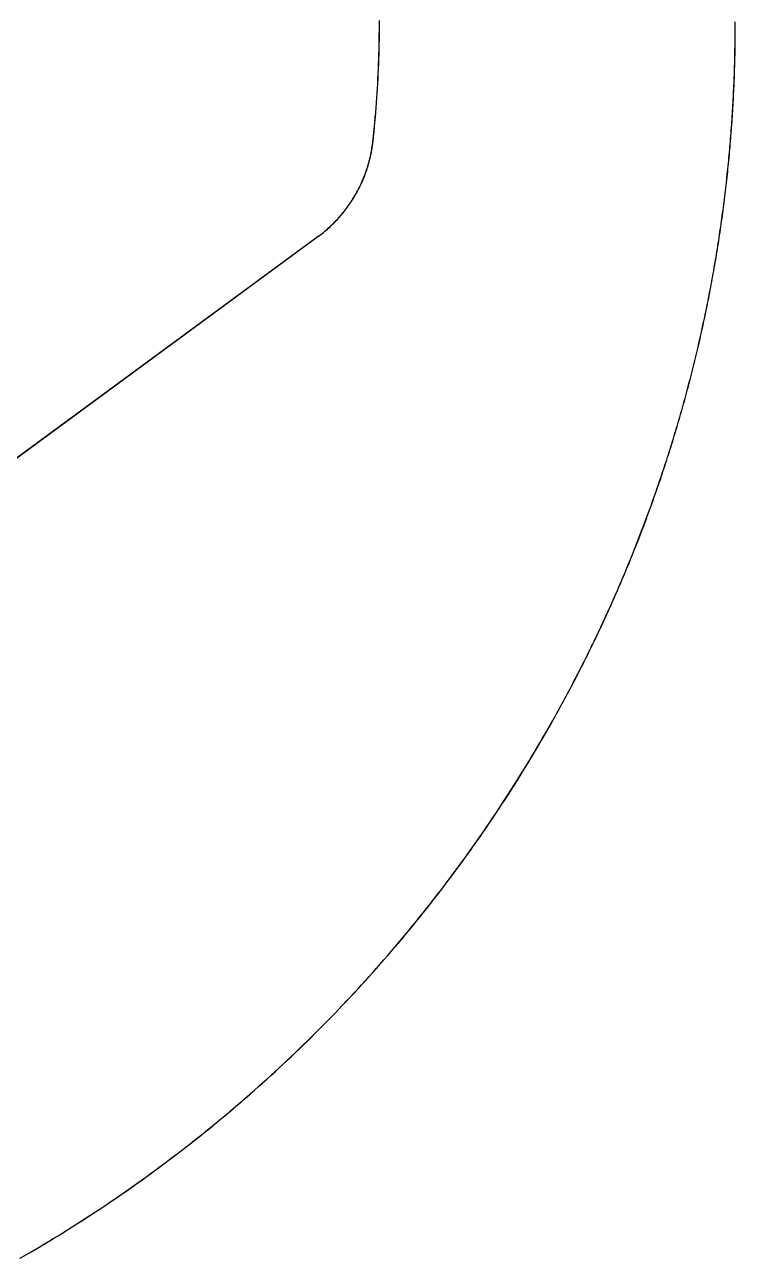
# Model space of a CAD drawing. Extents: x 141.9 to 179.5, y -126.9 to -94.3.
# Drawn here: x 176.852 to 179.451, y -103.986 to -99.473 of the extents above; entities that cross this region are included whole.
import ezdxf

# ---------------------------------------------------------------- set-up
doc = ezdxf.new("R2010")
doc.units = 0
doc.layers.add('BLACK', color=7, linetype='CONTINUOUS')

msp = doc.modelspace()

# ---------------------------------------------------------------- linework, layer by layer
at = {"layer": 'BLACK', "linetype": 'CONTINUOUS'}
for p, q in [((178.148897, -99.510883), (178.149047, -99.493205)), ((178.149047, -99.493205), (178.149118, -99.47553)), ((178.149118, -99.47553), (178.149108, -99.457859)), ((178.149344, -99.51076), (178.149494, -99.493082)), ((178.149494, -99.493082), (178.149564, -99.475407)), ((178.149564, -99.475407), (178.149554, -99.457736)), ((179.450094, -99.503639), (179.450139, -99.493478)), ((179.450139, -99.493478), (179.450164, -99.483318)), ((179.450169, -99.473156), (179.450155, -99.462996)), ((179.450164, -99.483318), (179.450169, -99.473156)), ((179.450538, -99.503517), (179.450584, -99.493355)), ((179.450584, -99.493355), (179.450609, -99.483195)), ((179.450609, -99.483195), (179.450614, -99.473033)), ((178.148357, -99.54625), (178.148667, -99.528565)), ((178.148667, -99.528565), (178.148897, -99.510883)), ((178.148804, -99.546127), (178.149114, -99.528442)), ((178.149114, -99.528442), (178.149344, -99.51076)), ((179.449567, -99.554437), (179.449712, -99.544279)), ((179.449712, -99.544279), (179.449837, -99.534119)), ((179.449837, -99.534119), (179.449943, -99.52396)), ((179.449943, -99.52396), (179.450028, -99.513799)), ((179.450012, -99.554315), (179.450157, -99.544157)), ((179.450028, -99.513799), (179.450094, -99.503639)), ((179.450157, -99.544157), (179.450282, -99.533996)), ((179.450282, -99.533996), (179.450388, -99.523837)), ((179.450388, -99.523837), (179.450473, -99.513676)), ((179.450473, -99.513676), (179.450538, -99.503517)), ((178.146947, -99.599323), (178.147497, -99.581629)), ((178.147394, -99.5992), (178.147944, -99.581506)), ((178.147497, -99.581629), (178.147967, -99.563938)), ((178.147944, -99.581506), (178.148414, -99.563815)), ((178.147967, -99.563938), (178.148357, -99.54625)), ((178.148414, -99.563815), (178.148804, -99.546127)), ((179.448785, -99.59507), (179.449011, -99.584913)), ((179.449011, -99.584913), (179.449216, -99.574754)), ((179.449216, -99.574754), (179.449401, -99.564597)), ((179.44923, -99.594947), (179.449455, -99.584791)), ((179.449401, -99.564597), (179.449567, -99.554437)), ((179.449455, -99.584791), (179.449661, -99.574632)), ((179.449661, -99.574632), (179.449846, -99.564475)), ((179.449846, -99.564475), (179.450012, -99.554315)), ((178.144816, -99.652418), (178.145606, -99.634718)), ((178.145262, -99.652295), (178.146053, -99.634595)), ((178.145606, -99.634718), (178.146316, -99.617019)), ((178.146053, -99.634595), (178.146763, -99.616896)), ((178.146316, -99.617019), (178.146947, -99.599323)), ((178.146763, -99.616896), (178.147394, -99.5992)), ((179.447358, -99.645849), (179.447684, -99.635694)), ((179.447684, -99.635694), (179.447989, -99.62554)), ((179.447803, -99.645727), (179.448129, -99.635571)), ((179.447989, -99.62554), (179.448275, -99.615383)), ((179.448129, -99.635571), (179.448434, -99.625417)), ((179.448275, -99.615383), (179.44854, -99.605228)), ((179.448434, -99.625417), (179.448719, -99.61526)), ((179.44854, -99.605228), (179.448785, -99.59507)), ((179.448719, -99.61526), (179.448985, -99.605105)), ((179.448985, -99.605105), (179.44923, -99.594947)), ((178.142994, -99.687824), (178.143945, -99.67012)), ((178.143441, -99.687701), (178.144392, -99.669997)), ((178.143945, -99.67012), (178.144816, -99.652418)), ((178.144392, -99.669997), (178.145262, -99.652295)), ((179.445857, -99.686461), (179.446262, -99.676308)), ((179.446262, -99.676308), (179.446648, -99.666156)), ((179.446302, -99.686338), (179.446707, -99.676185)), ((179.446648, -99.666156), (179.447013, -99.656002)), ((179.446707, -99.676185), (179.447092, -99.666034)), ((179.447013, -99.656002), (179.447358, -99.645849)), ((179.447092, -99.666034), (179.447458, -99.65588)), ((179.447458, -99.65588), (179.447803, -99.645727)), ((178.139661, -99.740942), (178.140852, -99.723235)), ((178.140108, -99.740819), (178.141299, -99.723112)), ((178.140852, -99.723235), (178.141963, -99.705529)), ((178.141299, -99.723112), (178.14241, -99.705406)), ((178.141963, -99.705529), (178.142994, -99.687824)), ((178.14241, -99.705406), (178.143441, -99.687701)), ((179.444035, -99.727059), (179.444521, -99.71691)), ((179.44448, -99.726937), (179.444966, -99.716787)), ((179.444521, -99.71691), (179.444986, -99.706762)), ((179.444966, -99.716787), (179.445431, -99.706639)), ((179.444986, -99.706762), (179.445431, -99.69661)), ((179.445431, -99.69661), (179.445857, -99.686461)), ((179.445431, -99.706639), (179.445876, -99.696488)), ((179.445876, -99.696488), (179.446302, -99.686338)), ((178.137037, -99.776359), (178.138389, -99.75865)), ((178.137484, -99.776236), (178.138836, -99.758527)), ((178.138389, -99.75865), (178.139661, -99.740942)), ((178.138836, -99.758527), (178.140108, -99.740819)), ((179.441309, -99.777785), (179.441894, -99.767643)), ((179.441754, -99.777663), (179.442339, -99.767521)), ((179.441894, -99.767643), (179.44246, -99.757497)), ((179.442339, -99.767521), (179.442904, -99.757375)), ((179.44246, -99.757497), (179.443005, -99.747353)), ((179.442904, -99.757375), (179.44345, -99.747231)), ((179.443005, -99.747353), (179.44353, -99.737205)), ((179.44345, -99.747231), (179.443975, -99.737083)), ((179.44353, -99.737205), (179.444035, -99.727059)), ((179.443975, -99.737083), (179.44448, -99.726937)), ((178.132501, -99.829486), (178.134093, -99.811777)), ((178.132948, -99.829363), (178.13454, -99.811654)), ((178.134093, -99.811777), (178.135605, -99.794068)), ((178.13454, -99.811654), (178.136052, -99.793945)), ((178.135605, -99.794068), (178.137037, -99.776359)), ((178.136052, -99.793945), (178.137484, -99.776236)), ((179.438768, -99.818348), (179.439433, -99.80821)), ((179.439213, -99.818226), (179.439878, -99.808088)), ((179.439433, -99.80821), (179.440079, -99.798069)), ((179.439878, -99.808088), (179.440523, -99.797947)), ((179.440079, -99.798069), (179.440704, -99.787929)), ((179.440523, -99.797947), (179.441148, -99.787806)), ((179.440704, -99.787929), (179.441309, -99.777785)), ((179.441148, -99.787806), (179.441754, -99.777663)), ((178.129075, -99.864903), (178.130828, -99.847195)), ((178.129522, -99.86478), (178.131275, -99.847072)), ((178.130828, -99.847195), (178.132501, -99.829486)), ((178.131275, -99.847072), (178.132948, -99.829363)), ((179.435143, -99.869026), (179.435908, -99.858892)), ((179.435587, -99.868903), (179.436353, -99.85877)), ((179.435908, -99.858892), (179.436653, -99.848759)), ((179.436353, -99.85877), (179.437097, -99.848637)), ((179.436653, -99.848759), (179.437378, -99.838623)), ((179.437097, -99.848637), (179.437823, -99.8385)), ((179.437378, -99.838623), (179.438083, -99.828487)), ((179.437823, -99.8385), (179.438528, -99.828365)), ((179.438083, -99.828487), (179.438768, -99.818348)), ((179.438528, -99.828365), (179.439213, -99.818226)), ((178.124291, -99.909021), (178.124683, -99.90588)), ((178.124683, -99.90588), (178.125055, -99.902735)), ((178.124737, -99.908905), (178.125129, -99.905764)), ((178.125055, -99.902735), (178.125328, -99.900318)), ((178.125129, -99.905764), (178.125502, -99.902619)), ((178.125328, -99.900318), (178.127242, -99.882611)), ((178.125328, -99.900318), (178.125775, -99.900195)), ((178.125775, -99.900195), (178.125328, -99.900318)), ((178.125502, -99.902619), (178.125775, -99.900195)), ((178.125775, -99.900195), (178.127689, -99.882488)), ((178.127242, -99.882611), (178.129075, -99.864903)), ((178.127689, -99.882488), (178.129522, -99.86478)), ((179.431883, -99.909543), (179.432728, -99.899415)), ((179.432328, -99.90942), (179.433173, -99.899292)), ((179.432728, -99.899415), (179.433553, -99.889287)), ((179.433173, -99.899292), (179.433997, -99.889165)), ((179.433553, -99.889287), (179.434358, -99.879156)), ((179.433997, -99.889165), (179.434803, -99.879034)), ((179.434358, -99.879156), (179.435143, -99.869026)), ((179.434803, -99.879034), (179.435587, -99.868903)), ((178.116726, -99.952653), (178.117394, -99.949562)), ((178.117171, -99.952538), (178.117839, -99.949447)), ((178.117394, -99.949562), (178.118042, -99.946466)), ((178.117839, -99.949447), (178.118487, -99.94635)), ((178.118042, -99.946466), (178.118671, -99.943366)), ((178.118487, -99.94635), (178.119116, -99.943251)), ((178.118671, -99.943366), (178.11928, -99.940261)), ((178.119116, -99.943251), (178.119726, -99.940146)), ((178.11928, -99.940261), (178.11987, -99.937154)), ((178.119726, -99.940146), (178.120315, -99.937038)), ((178.11987, -99.937154), (178.12044, -99.934041)), ((178.120315, -99.937038), (178.120886, -99.933926)), ((178.12044, -99.934041), (178.12099, -99.930927)), ((178.120886, -99.933926), (178.121436, -99.930811)), ((178.12099, -99.930927), (178.121521, -99.927807)), ((178.121436, -99.930811), (178.121967, -99.927691)), ((178.121521, -99.927807), (178.122032, -99.924685)), ((178.121967, -99.927691), (178.122478, -99.924569)), ((178.122032, -99.924685), (178.122523, -99.921558)), ((178.122478, -99.924569), (178.122969, -99.921442)), ((178.122523, -99.921558), (178.122995, -99.918429)), ((178.122969, -99.921442), (178.123441, -99.918313)), ((178.122995, -99.918429), (178.123447, -99.915296)), ((178.123441, -99.918313), (178.123892, -99.91518)), ((178.123447, -99.915296), (178.123878, -99.912161)), ((178.123878, -99.912161), (178.124291, -99.909021)), ((178.123892, -99.91518), (178.124324, -99.912045)), ((178.124324, -99.912045), (178.124737, -99.908905)), ((179.42736, -99.960154), (179.428304, -99.950036)), ((179.427804, -99.960031), (179.428749, -99.949913)), ((179.428304, -99.950036), (179.429229, -99.939914)), ((179.428749, -99.949913), (179.429674, -99.939791)), ((179.429229, -99.939914), (179.430133, -99.929792)), ((179.429674, -99.939791), (179.430578, -99.92967)), ((179.430133, -99.929792), (179.431018, -99.919667)), ((179.430578, -99.92967), (179.431463, -99.919545)), ((179.431018, -99.919667), (179.431883, -99.909543)), ((179.431463, -99.919545), (179.432328, -99.90942)), ((178.104377, -99.998438), (178.105335, -99.995424)), ((178.104821, -99.998323), (178.105779, -99.995309)), ((178.105335, -99.995424), (178.106274, -99.992405)), ((178.105779, -99.995309), (178.106718, -99.992289)), ((178.106274, -99.992405), (178.107193, -99.989378)), ((178.106718, -99.992289), (178.107638, -99.989263)), ((178.107193, -99.989378), (178.108094, -99.986347)), ((178.107638, -99.989263), (178.108538, -99.986232)), ((178.108094, -99.986347), (178.108975, -99.98331)), ((178.108538, -99.986232), (178.10942, -99.983194)), ((178.108975, -99.98331), (178.109837, -99.980268)), ((178.10942, -99.983194), (178.110282, -99.980152)), ((178.109837, -99.980268), (178.11068, -99.977219)), ((178.110282, -99.980152), (178.111125, -99.977103)), ((178.11068, -99.977219), (178.111504, -99.974166)), ((178.111125, -99.977103), (178.111948, -99.974051)), ((178.111504, -99.974166), (178.112308, -99.971107)), ((178.111948, -99.974051), (178.112753, -99.970992)), ((178.112308, -99.971107), (178.113093, -99.968044)), ((178.112753, -99.970992), (178.113538, -99.967929)), ((178.113093, -99.968044), (178.113858, -99.964975)), ((178.113538, -99.967929), (178.114303, -99.964859)), ((178.113858, -99.964975), (178.114604, -99.961902)), ((178.114303, -99.964859), (178.115049, -99.961787)), ((178.114604, -99.961902), (178.115331, -99.958823)), ((178.115049, -99.961787), (178.115776, -99.958708)), ((178.115331, -99.958823), (178.116038, -99.955741)), ((178.115776, -99.958708), (178.116483, -99.955626)), ((178.116038, -99.955741), (178.116726, -99.952653)), ((178.116483, -99.955626), (178.117171, -99.952538)), ((179.423382, -100.000614), (179.424406, -99.990502)), ((179.423827, -100.000491), (179.424851, -99.99038)), ((179.424406, -99.990502), (179.425411, -99.980387)), ((179.424851, -99.99038), (179.425855, -99.980265)), ((179.425411, -99.980387), (179.426395, -99.970272)), ((179.425855, -99.980265), (179.42684, -99.97015)), ((179.426395, -99.970272), (179.42736, -99.960154)), ((179.42684, -99.97015), (179.427804, -99.960031)), ((178.087743, -100.042848), (178.088983, -100.039938)), ((178.088187, -100.042732), (178.089426, -100.039823)), ((178.088983, -100.039938), (178.090204, -100.03702)), ((178.089426, -100.039823), (178.090647, -100.036905)), ((178.090204, -100.03702), (178.091406, -100.034095)), ((178.090647, -100.036905), (178.09185, -100.03398)), ((178.091406, -100.034095), (178.09259, -100.031162)), ((178.09185, -100.03398), (178.093034, -100.031047)), ((178.09259, -100.031162), (178.093756, -100.028222)), ((178.093034, -100.031047), (178.094199, -100.028107)), ((178.093756, -100.028222), (178.094902, -100.025274)), ((178.094199, -100.028107), (178.095346, -100.025159)), ((178.094902, -100.025274), (178.09603, -100.02232)), ((178.095346, -100.025159), (178.096474, -100.022204)), ((178.09603, -100.02232), (178.09714, -100.019358)), ((178.096474, -100.022204), (178.097584, -100.019242)), ((178.09714, -100.019358), (178.09823, -100.016389)), ((178.097584, -100.019242), (178.098674, -100.016274)), ((178.09823, -100.016389), (178.099302, -100.013413)), ((178.098674, -100.016274), (178.099746, -100.013298)), ((178.099302, -100.013413), (178.100355, -100.010432)), ((178.099746, -100.013298), (178.100799, -100.010316)), ((178.100355, -100.010432), (178.101389, -100.007442)), ((178.100799, -100.010316), (178.101833, -100.007327)), ((178.101389, -100.007442), (178.102404, -100.004448)), ((178.101833, -100.007327), (178.102848, -100.004332)), ((178.102404, -100.004448), (178.1034, -100.001446)), ((178.102848, -100.004332), (178.103844, -100.00133)), ((178.1034, -100.001446), (178.104377, -99.998438)), ((178.103844, -100.00133), (178.104821, -99.998323)), ((179.417961, -100.051149), (179.419085, -100.041045)), ((179.418406, -100.051027), (179.41953, -100.040923)), ((179.419085, -100.041045), (179.420189, -100.030941)), ((179.41953, -100.040923), (179.420634, -100.030819)), ((179.420189, -100.030941), (179.421273, -100.020833)), ((179.420634, -100.030819), (179.421718, -100.020711)), ((179.421273, -100.020833), (179.422337, -100.010725)), ((179.421718, -100.020711), (179.422782, -100.010603)), ((179.422337, -100.010725), (179.423382, -100.000614)), ((179.422782, -100.010603), (179.423827, -100.000491)), ((178.065448, -100.088258), (178.066975, -100.085488)), ((178.06589, -100.088141), (178.067417, -100.085371)), ((178.066975, -100.085488), (178.068484, -100.082708)), ((178.067417, -100.085371), (178.068927, -100.082592)), ((178.068484, -100.082708), (178.069976, -100.079919)), ((178.068927, -100.082592), (178.070419, -100.079803)), ((178.069976, -100.079919), (178.071451, -100.07712)), ((178.070419, -100.079803), (178.071893, -100.077004)), ((178.071451, -100.07712), (178.072907, -100.074313)), ((178.071893, -100.077004), (178.07335, -100.074197)), ((178.072907, -100.074313), (178.074346, -100.071496)), ((178.07335, -100.074197), (178.074789, -100.07138)), ((178.074346, -100.071496), (178.075767, -100.06867)), ((178.074789, -100.07138), (178.07621, -100.068554)), ((178.075767, -100.06867), (178.07717, -100.065835)), ((178.07621, -100.068554), (178.077613, -100.065719)), ((178.07717, -100.065835), (178.078555, -100.062991)), ((178.077613, -100.065719), (178.078998, -100.062875)), ((178.078555, -100.062991), (178.079922, -100.060139)), ((178.078998, -100.062875), (178.080365, -100.060023)), ((178.079922, -100.060139), (178.081271, -100.057278)), ((178.080365, -100.060023), (178.081714, -100.057162)), ((178.081271, -100.057278), (178.082602, -100.054408)), ((178.081714, -100.057162), (178.083045, -100.054292)), ((178.082602, -100.054408), (178.083915, -100.051531)), ((178.083045, -100.054292), (178.084358, -100.051415)), ((178.083915, -100.051531), (178.085209, -100.048644)), ((178.084358, -100.051415), (178.085653, -100.048529)), ((178.085209, -100.048644), (178.086485, -100.04575)), ((178.085653, -100.048529), (178.086929, -100.045635)), ((178.086485, -100.04575), (178.087743, -100.042848)), ((178.086929, -100.045635), (178.088187, -100.042732)), ((179.413266, -100.091542), (179.41447, -100.081446)), ((179.413711, -100.09142), (179.414915, -100.081323)), ((179.41447, -100.081446), (179.415653, -100.07135)), ((179.414915, -100.081323), (179.416098, -100.071227)), ((179.415653, -100.07135), (179.416817, -100.061249)), ((179.416098, -100.071227), (179.417262, -100.061127)), ((179.416817, -100.061249), (179.417961, -100.051149)), ((179.417262, -100.061127), (179.418406, -100.051027)), ((178.035036, -100.136346), (178.038682, -100.131179)), ((178.035478, -100.136228), (178.039125, -100.131061)), ((178.038682, -100.131179), (178.042263, -100.125966)), ((178.039125, -100.131061), (178.042705, -100.125848)), ((178.042263, -100.125966), (178.045778, -100.120707)), ((178.042705, -100.125848), (178.04622, -100.12059)), ((178.045778, -100.120707), (178.049226, -100.115404)), ((178.04622, -100.12059), (178.049668, -100.115287)), ((178.049226, -100.115404), (178.052607, -100.110058)), ((178.049668, -100.115287), (178.053049, -100.109941)), ((178.052607, -100.110058), (178.05592, -100.10467)), ((178.053049, -100.109941), (178.056363, -100.104553)), ((178.05592, -100.10467), (178.059165, -100.09924)), ((178.056363, -100.104553), (178.059607, -100.099123)), ((178.059165, -100.09924), (178.062341, -100.093769)), ((178.059607, -100.099123), (178.062784, -100.093652)), ((178.062341, -100.093769), (178.063903, -100.091018)), ((178.062784, -100.093652), (178.064346, -100.090902)), ((178.063903, -100.091018), (178.065448, -100.088258)), ((178.064346, -100.090902), (178.06589, -100.088141)), ((179.40695, -100.141984), (179.408253, -100.131901)), ((179.407395, -100.141862), (179.408697, -100.131778)), ((179.408253, -100.131901), (179.409536, -100.121813)), ((179.408697, -100.131778), (179.409981, -100.121691)), ((179.409536, -100.121813), (179.410799, -100.111726)), ((179.409981, -100.121691), (179.411244, -100.111603)), ((179.410799, -100.111726), (179.412043, -100.101634)), ((179.411244, -100.111603), (179.412487, -100.101511)), ((179.412043, -100.101634), (179.413266, -100.091542)), ((179.412487, -100.101511), (179.413711, -100.09142)), ((177.999376, -100.18065), (178.003583, -100.175932)), ((177.999818, -100.18053), (178.004026, -100.175813)), ((178.003583, -100.175932), (178.007731, -100.171162)), ((178.004026, -100.175813), (178.008173, -100.171043)), ((178.007731, -100.171162), (178.011818, -100.166339)), ((178.008173, -100.171043), (178.01226, -100.16622)), ((178.011818, -100.166339), (178.015844, -100.161465)), ((178.01226, -100.16622), (178.016287, -100.161346)), ((178.015844, -100.161465), (178.019809, -100.15654)), ((178.016287, -100.161346), (178.020251, -100.156421)), ((178.019809, -100.15654), (178.023711, -100.151564)), ((178.020251, -100.156421), (178.024153, -100.151446)), ((178.023711, -100.151564), (178.02755, -100.14654)), ((178.024153, -100.151446), (178.027992, -100.146422)), ((178.02755, -100.14654), (178.031325, -100.141467)), ((178.027992, -100.146422), (178.031767, -100.141349)), ((178.031325, -100.141467), (178.035036, -100.136346)), ((178.031767, -100.141349), (178.035478, -100.136228)), ((179.401539, -100.182298), (179.402921, -100.172224)), ((179.401984, -100.182176), (179.403366, -100.172102)), ((179.402921, -100.172224), (179.404284, -100.162146)), ((179.403366, -100.172102), (179.404729, -100.162023)), ((179.404284, -100.162146), (179.405627, -100.152067)), ((179.404729, -100.162023), (179.406071, -100.151945)), ((179.405627, -100.152067), (179.40695, -100.141984)), ((179.406071, -100.151945), (179.407395, -100.141862)), ((177.95416, -100.224751), (177.958929, -100.220602)), ((177.954603, -100.224629), (177.959371, -100.22048)), ((177.958929, -100.220602), (177.963644, -100.216394)), ((177.959371, -100.22048), (177.964087, -100.216272)), ((177.963644, -100.216394), (177.968306, -100.212126)), ((177.964087, -100.216272), (177.968748, -100.212005)), ((177.968306, -100.212126), (177.972913, -100.2078)), ((177.968748, -100.212005), (177.973356, -100.207679)), ((177.972913, -100.2078), (177.977466, -100.203416)), ((177.973356, -100.207679), (177.977908, -100.203295)), ((177.977466, -100.203416), (177.981962, -100.198974)), ((177.977908, -100.203295), (177.982404, -100.198854)), ((177.981962, -100.198974), (177.986402, -100.194476)), ((177.982404, -100.198854), (177.986844, -100.194356)), ((177.986402, -100.194476), (177.990785, -100.189922)), ((177.986844, -100.194356), (177.991227, -100.189802)), ((177.990785, -100.189922), (177.99511, -100.185313)), ((177.991227, -100.189802), (177.995552, -100.185193)), ((177.99511, -100.185313), (177.999376, -100.18065)), ((177.995552, -100.185193), (177.999818, -100.18053)), ((179.394328, -100.232637), (179.39581, -100.222573)), ((179.394773, -100.232514), (179.396255, -100.222451)), ((179.39581, -100.222573), (179.397272, -100.212509)), ((179.396255, -100.222451), (179.397717, -100.212387)), ((179.397272, -100.212509), (179.398714, -100.202441)), ((179.397717, -100.212387), (179.399159, -100.202318)), ((179.398714, -100.202441), (179.400136, -100.192371)), ((179.399159, -100.202318), (179.400581, -100.192249)), ((179.400136, -100.192371), (179.401539, -100.182298)), ((179.400581, -100.192249), (179.401984, -100.182176)), ((173.89213, -103.212184), (177.92447, -100.248359)), ((177.924913, -100.248235), (173.892576, -103.21206)), ((177.92447, -100.248359), (177.929543, -100.24458)), ((177.924913, -100.248235), (177.92447, -100.248359)), ((177.92447, -100.248359), (177.924913, -100.248235)), ((177.924913, -100.248235), (177.929986, -100.244457)), ((177.929543, -100.24458), (177.934568, -100.240738)), ((177.929986, -100.244457), (177.93501, -100.240615)), ((177.934568, -100.240738), (177.939542, -100.236834)), ((177.93501, -100.240615), (177.939985, -100.236711)), ((177.939542, -100.236834), (177.944466, -100.232868)), ((177.939985, -100.236711), (177.944909, -100.232745)), ((177.944466, -100.232868), (177.949339, -100.22884)), ((177.944909, -100.232745), (177.949782, -100.228717)), ((177.949339, -100.22884), (177.95416, -100.224751)), ((177.949782, -100.228717), (177.954603, -100.224629)), ((179.388202, -100.272861), (179.389764, -100.262808)), ((179.388647, -100.272738), (179.390208, -100.262685)), ((179.389764, -100.262808), (179.391305, -100.252754)), ((179.390208, -100.262685), (179.39175, -100.252632)), ((179.391305, -100.252754), (179.392826, -100.242696)), ((179.39175, -100.252632), (179.393271, -100.242573)), ((179.392826, -100.242696), (179.394328, -100.232637)), ((179.393271, -100.242573), (179.394773, -100.232514)), ((179.380099, -100.323078), (179.381759, -100.313041)), ((179.380544, -100.322956), (179.382204, -100.312919)), ((179.381759, -100.313041), (179.3834, -100.302999)), ((179.382204, -100.312919), (179.383845, -100.302877)), ((179.3834, -100.302999), (179.38502, -100.292956)), ((179.383845, -100.302877), (179.385465, -100.292834)), ((179.38502, -100.292956), (179.386621, -100.282909)), ((179.385465, -100.292834), (179.387066, -100.282787)), ((179.386621, -100.282909), (179.388202, -100.272861)), ((179.387066, -100.282787), (179.388647, -100.272738)), ((179.37326, -100.363201), (179.375, -100.353175)), ((179.373705, -100.363078), (179.375444, -100.353053)), ((179.375, -100.353175), (179.376719, -100.343145)), ((179.375444, -100.353053), (179.377164, -100.343023)), ((179.376719, -100.343145), (179.378419, -100.333114)), ((179.377164, -100.343023), (179.378864, -100.332992)), ((179.378419, -100.333114), (179.380099, -100.323078)), ((179.378864, -100.332992), (179.380544, -100.322956)), ((179.364266, -100.413286), (179.366105, -100.403274)), ((179.364711, -100.413164), (179.36655, -100.403152)), ((179.366105, -100.403274), (179.367923, -100.393261)), ((179.36655, -100.403152), (179.368368, -100.393139)), ((179.367923, -100.393261), (179.369722, -100.383244)), ((179.368368, -100.393139), (179.370167, -100.383121)), ((179.369722, -100.383244), (179.371501, -100.373225)), ((179.370167, -100.383121), (179.371946, -100.373102)), ((179.371501, -100.373225), (179.37326, -100.363201)), ((179.371946, -100.373102), (179.373705, -100.363078)), ((179.356716, -100.453295), (179.358633, -100.443297)), ((179.357161, -100.453173), (179.359078, -100.443175)), ((179.358633, -100.443297), (179.360531, -100.433297)), ((179.359078, -100.443175), (179.360975, -100.433175)), ((179.360531, -100.433297), (179.362409, -100.423292)), ((179.360975, -100.433175), (179.362853, -100.42317)), ((179.362409, -100.423292), (179.364266, -100.413286)), ((179.362853, -100.42317), (179.364711, -100.413164)), ((179.346834, -100.50323), (179.34885, -100.49325)), ((179.347279, -100.503108), (179.349295, -100.493128)), ((179.34885, -100.49325), (179.350846, -100.483266)), ((179.349295, -100.493128), (179.351291, -100.483144)), ((179.350846, -100.483266), (179.352822, -100.47328)), ((179.351291, -100.483144), (179.353267, -100.473158)), ((179.352822, -100.47328), (179.354779, -100.463288)), ((179.353267, -100.473158), (179.355224, -100.463166)), ((179.354779, -100.463288), (179.356716, -100.453295)), ((179.355224, -100.463166), (179.357161, -100.453173)), ((179.338575, -100.543114), (179.340669, -100.533149)), ((179.339019, -100.542992), (179.341114, -100.533027)), ((179.340669, -100.533149), (179.342744, -100.523179)), ((179.341114, -100.533027), (179.343189, -100.523057)), ((179.342744, -100.523179), (179.344799, -100.513207)), ((179.343189, -100.523057), (179.345244, -100.513085)), ((179.344799, -100.513207), (179.346834, -100.50323)), ((179.345244, -100.513085), (179.347279, -100.503108)), ((179.327807, -100.592887), (179.33, -100.582939)), ((179.328252, -100.592765), (179.330445, -100.582817)), ((179.33, -100.582939), (179.332173, -100.572989)), ((179.330445, -100.582817), (179.332618, -100.572867)), ((179.332173, -100.572989), (179.334327, -100.563034)), ((179.332618, -100.572867), (179.334771, -100.562912)), ((179.334327, -100.563034), (179.33646, -100.553077)), ((179.334771, -100.562912), (179.336905, -100.552955)), ((179.33646, -100.553077), (179.338575, -100.543114)), ((179.336905, -100.552955), (179.339019, -100.542992)), ((179.31884, -100.632634), (179.321111, -100.622702)), ((179.319285, -100.632512), (179.321556, -100.62258)), ((179.321111, -100.622702), (179.323363, -100.612768)), ((179.321556, -100.62258), (179.323808, -100.612646)), ((179.323363, -100.612768), (179.325595, -100.602829)), ((179.323808, -100.612646), (179.32604, -100.602707)), ((179.325595, -100.602829), (179.327807, -100.592887)), ((179.32604, -100.602707), (179.328252, -100.592765)), ((179.30719, -100.682226), (179.309559, -100.672317)), ((179.307635, -100.682104), (179.310004, -100.672195)), ((179.309559, -100.672317), (179.311909, -100.662401)), ((179.310004, -100.672195), (179.312354, -100.662279)), ((179.311909, -100.662401), (179.314239, -100.652484)), ((179.312354, -100.662279), (179.314684, -100.652362)), ((179.314239, -100.652484), (179.316549, -100.64256)), ((179.314684, -100.652362), (179.316994, -100.642438)), ((179.316549, -100.64256), (179.31884, -100.632634)), ((179.316994, -100.642438), (179.319285, -100.632512)), ((179.297519, -100.721824), (179.299966, -100.711932)), ((179.297963, -100.721702), (179.30041, -100.71181)), ((179.299966, -100.711932), (179.302394, -100.702034)), ((179.30041, -100.71181), (179.302838, -100.701912)), ((179.302394, -100.702034), (179.304802, -100.692133)), ((179.302838, -100.701912), (179.305246, -100.692011)), ((179.304802, -100.692133), (179.30719, -100.682226)), ((179.305246, -100.692011), (179.307635, -100.682104)), ((179.284989, -100.771224), (179.287534, -100.761352)), ((179.285434, -100.771102), (179.287979, -100.76123)), ((179.287534, -100.761352), (179.290059, -100.751478)), ((179.287979, -100.76123), (179.290504, -100.751356)), ((179.290059, -100.751478), (179.292565, -100.741597)), ((179.290504, -100.751356), (179.29301, -100.741475)), ((179.292565, -100.741597), (179.295052, -100.731714)), ((179.29301, -100.741475), (179.295496, -100.731592)), ((179.295052, -100.731714), (179.297519, -100.721824)), ((179.295496, -100.731592), (179.297963, -100.721702)), ((179.274615, -100.81066), (179.277238, -100.800807)), ((179.27506, -100.810538), (179.277683, -100.800685)), ((179.277238, -100.800807), (179.279841, -100.790951)), ((179.277683, -100.800685), (179.280286, -100.790829)), ((179.279841, -100.790951), (179.282425, -100.781089)), ((179.280286, -100.790829), (179.28287, -100.780967)), ((179.282425, -100.781089), (179.284989, -100.771224)), ((179.28287, -100.780967), (179.285434, -100.771102)), ((179.261211, -100.859848), (179.26393, -100.850021)), ((179.261655, -100.859726), (179.264375, -100.849899)), ((179.26393, -100.850021), (179.266631, -100.840187)), ((179.264375, -100.849899), (179.267076, -100.840065)), ((179.266631, -100.840187), (179.269312, -100.83035)), ((179.267076, -100.840065), (179.269756, -100.830228)), ((179.269312, -100.83035), (179.271973, -100.820507)), ((179.269756, -100.830228), (179.272418, -100.820385)), ((179.271973, -100.820507), (179.274615, -100.81066)), ((179.272418, -100.820385), (179.27506, -100.810538)), ((179.247321, -100.908915), (179.250138, -100.899111)), ((179.247766, -100.908793), (179.250582, -100.898989)), ((179.250138, -100.899111), (179.252935, -100.889304)), ((179.250582, -100.898989), (179.25338, -100.889182)), ((179.252935, -100.889304), (179.255713, -100.87949)), ((179.25338, -100.889182), (179.256158, -100.879368)), ((179.255713, -100.87949), (179.258471, -100.869672)), ((179.256158, -100.879368), (179.258916, -100.86955)), ((179.258471, -100.869672), (179.261211, -100.859848)), ((179.258916, -100.86955), (179.261655, -100.859726)), ((179.235861, -100.948075), (179.238755, -100.938292)), ((179.236306, -100.947953), (179.2392, -100.93817)), ((179.238755, -100.938292), (179.24163, -100.928505)), ((179.2392, -100.93817), (179.242074, -100.928383)), ((179.24163, -100.928505), (179.244485, -100.918712)), ((179.242074, -100.928383), (179.24493, -100.91859)), ((179.244485, -100.918712), (179.247321, -100.908915)), ((179.24493, -100.91859), (179.247766, -100.908793)), ((179.221102, -100.996906), (179.224092, -100.987151)), ((179.221547, -100.996784), (179.224537, -100.987029)), ((179.224092, -100.987151), (179.227064, -100.977389)), ((179.224537, -100.987029), (179.227508, -100.977267)), ((179.227064, -100.977389), (179.230015, -100.967624)), ((179.227508, -100.977267), (179.23046, -100.967502)), ((179.230015, -100.967624), (179.232948, -100.957851)), ((179.23046, -100.967502), (179.233393, -100.957729)), ((179.232948, -100.957851), (179.235861, -100.948075)), ((179.233393, -100.957729), (179.236306, -100.947953)), ((179.208949, -101.035872), (179.212016, -101.02614)), ((179.209393, -101.035751), (179.21246, -101.026018)), ((179.212016, -101.02614), (179.215064, -101.0164)), ((179.21246, -101.026018), (179.215508, -101.016278)), ((179.215064, -101.0164), (179.218092, -101.006656)), ((179.215508, -101.016278), (179.218537, -101.006534)), ((179.218092, -101.006656), (179.221102, -100.996906)), ((179.218537, -101.006534), (179.221547, -100.996784)), ((179.193324, -101.084454), (179.196488, -101.074749)), ((179.193769, -101.084332), (179.196932, -101.074627)), ((179.196488, -101.074749), (179.199631, -101.065039)), ((179.196932, -101.074627), (179.200076, -101.064917)), ((179.199631, -101.065039), (179.202756, -101.055322)), ((179.200076, -101.064917), (179.203201, -101.0552)), ((179.202756, -101.055322), (179.205862, -101.045601)), ((179.203201, -101.0552), (179.206307, -101.045479)), ((179.205862, -101.045601), (179.208949, -101.035872)), ((179.206307, -101.045479), (179.209393, -101.035751)), ((179.177222, -101.132889), (179.180481, -101.123214)), ((179.177667, -101.132767), (179.180925, -101.123093)), ((179.180481, -101.123214), (179.18372, -101.113533)), ((179.180925, -101.123093), (179.184165, -101.113411)), ((179.18372, -101.113533), (179.186941, -101.103846)), ((179.184165, -101.113411), (179.187385, -101.103724)), ((179.186941, -101.103846), (179.190142, -101.094153)), ((179.187385, -101.103724), (179.190587, -101.094031)), ((179.190142, -101.094153), (179.193324, -101.084454)), ((179.190587, -101.094031), (179.193769, -101.084332)), ((179.163997, -101.171529), (179.167331, -101.161879)), ((179.164441, -101.171407), (179.167776, -101.161757)), ((179.167331, -101.161879), (179.170647, -101.152221)), ((179.167776, -101.161757), (179.171092, -101.152099)), ((179.170647, -101.152221), (179.173944, -101.142559)), ((179.171092, -101.152099), (179.174389, -101.142437)), ((179.173944, -101.142559), (179.177222, -101.132889)), ((179.174389, -101.142437), (179.177667, -101.132767)), ((179.147037, -101.21969), (179.150467, -101.21007)), ((179.147481, -101.219568), (179.150911, -101.209948)), ((179.150467, -101.21007), (179.153877, -101.200445)), ((179.150911, -101.209948), (179.154322, -101.200323)), ((179.153877, -101.200445), (179.15727, -101.190812)), ((179.154322, -101.200323), (179.157714, -101.19069)), ((179.15727, -101.190812), (179.160642, -101.181174)), ((179.157714, -101.19069), (179.161087, -101.181052)), ((179.160642, -101.181174), (179.163997, -101.171529)), ((179.161087, -101.181052), (179.164441, -101.171407)), ((179.129603, -101.26769), (179.133127, -101.258103)), ((179.130048, -101.267568), (179.133572, -101.257982)), ((179.133127, -101.258103), (179.136633, -101.248509)), ((179.133572, -101.257982), (179.137078, -101.248388)), ((179.136633, -101.248509), (179.14012, -101.23891)), ((179.137078, -101.248388), (179.140565, -101.238788)), ((179.14012, -101.23891), (179.143588, -101.229302)), ((179.140565, -101.238788), (179.144033, -101.229181)), ((179.143588, -101.229302), (179.147037, -101.21969)), ((179.144033, -101.229181), (179.147481, -101.219568)), ((179.111697, -101.315526), (179.115316, -101.305972)), ((179.112141, -101.315405), (179.11576, -101.30585)), ((179.115316, -101.305972), (179.118916, -101.296412)), ((179.11576, -101.30585), (179.11936, -101.29629)), ((179.118916, -101.296412), (179.122497, -101.286844)), ((179.11936, -101.29629), (179.122942, -101.286723)), ((179.122497, -101.286844), (179.126059, -101.277271)), ((179.122942, -101.286723), (179.126504, -101.277149)), ((179.126059, -101.277271), (179.129603, -101.26769)), ((179.126504, -101.277149), (179.130048, -101.267568)), ((179.097033, -101.353673), (179.100727, -101.344146)), ((179.097478, -101.353551), (179.101172, -101.344025)), ((179.100727, -101.344146), (179.104402, -101.334613)), ((179.101172, -101.344025), (179.104847, -101.334492)), ((179.104402, -101.334613), (179.108059, -101.325073)), ((179.104847, -101.334492), (179.108504, -101.324951)), ((179.108059, -101.325073), (179.111697, -101.315526)), ((179.108504, -101.324951), (179.112141, -101.315405)), ((179.078282, -101.4012), (179.082069, -101.391709)), ((179.078726, -101.401078), (179.082514, -101.391587)), ((179.082069, -101.391709), (179.085838, -101.38221)), ((179.082514, -101.391587), (179.086283, -101.382088)), ((179.085838, -101.38221), (179.089589, -101.372705)), ((179.086283, -101.382088), (179.090033, -101.372583)), ((179.089589, -101.372705), (179.09332, -101.363192)), ((179.090033, -101.372583), (179.093765, -101.36307)), ((179.09332, -101.363192), (179.097033, -101.353673)), ((179.093765, -101.36307), (179.097478, -101.353551)), ((179.059063, -101.448548), (179.062944, -101.439093)), ((179.059507, -101.448426), (179.063389, -101.438971)), ((179.062944, -101.439093), (179.066806, -101.429631)), ((179.063389, -101.438971), (179.067251, -101.429509)), ((179.066806, -101.429631), (179.07065, -101.420161)), ((179.067251, -101.429509), (179.071095, -101.420039)), ((179.07065, -101.420161), (179.074475, -101.410684)), ((179.071095, -101.420039), (179.07492, -101.410562)), ((179.074475, -101.410684), (179.078282, -101.4012)), ((179.07492, -101.410562), (179.078726, -101.401078)), ((179.039379, -101.495712), (179.043353, -101.486294)), ((179.039824, -101.49559), (179.043797, -101.486173)), ((179.043353, -101.486294), (179.047308, -101.476869)), ((179.043797, -101.486173), (179.047753, -101.476747)), ((179.047308, -101.476869), (179.051245, -101.467436)), ((179.047753, -101.476747), (179.05169, -101.467314)), ((179.051245, -101.467436), (179.055163, -101.457995)), ((179.05169, -101.467314), (179.055608, -101.457874)), ((179.055163, -101.457995), (179.059063, -101.448548)), ((179.055608, -101.457874), (179.059507, -101.448426)), ((179.023298, -101.533308), (179.027346, -101.523921)), ((179.023743, -101.533186), (179.027791, -101.523799)), ((179.027346, -101.523921), (179.031376, -101.514525)), ((179.027791, -101.523799), (179.03182, -101.514404)), ((179.031376, -101.514525), (179.035386, -101.505123)), ((179.03182, -101.514404), (179.035831, -101.505001)), ((179.035386, -101.505123), (179.039379, -101.495712)), ((179.035831, -101.505001), (179.039824, -101.49559)), ((179.002782, -101.580129), (179.006922, -101.570781)), ((179.003227, -101.580008), (179.007367, -101.570659)), ((179.006922, -101.570781), (179.011044, -101.561424)), ((179.007367, -101.570659), (179.011489, -101.561303)), ((179.011044, -101.561424), (179.015147, -101.55206)), ((179.011489, -101.561303), (179.015592, -101.551938)), ((179.015147, -101.55206), (179.019232, -101.542688)), ((179.015592, -101.551938), (179.019677, -101.542566)), ((179.019232, -101.542688), (179.023298, -101.533308)), ((179.019677, -101.542566), (179.023743, -101.533186)), ((178.981807, -101.626753), (178.986039, -101.617444)), ((178.982252, -101.626631), (178.986483, -101.617323)), ((178.986039, -101.617444), (178.990252, -101.608127)), ((178.986483, -101.617323), (178.990697, -101.608006)), ((178.990252, -101.608127), (178.994447, -101.598803)), ((178.990697, -101.608006), (178.994892, -101.598681)), ((178.994447, -101.598803), (178.998624, -101.58947)), ((178.994892, -101.598681), (178.999069, -101.589348)), ((178.998624, -101.58947), (179.002782, -101.580129)), ((178.999069, -101.589348), (179.003227, -101.580008)), ((178.960374, -101.673174), (178.964697, -101.663906)), ((178.960819, -101.673052), (178.965142, -101.663784)), ((178.964697, -101.663906), (178.969002, -101.65463)), ((178.965142, -101.663784), (178.969447, -101.654508)), ((178.969002, -101.65463), (178.973289, -101.645345)), ((178.969447, -101.654508), (178.973733, -101.645224)), ((178.973289, -101.645345), (178.977557, -101.636053)), ((178.973733, -101.645224), (178.978001, -101.635932)), ((178.977557, -101.636053), (178.981807, -101.626753)), ((178.978001, -101.635932), (178.982252, -101.626631)), ((178.938487, -101.719387), (178.942901, -101.710161)), ((178.938932, -101.719265), (178.943345, -101.710039)), ((178.942901, -101.710161), (178.947296, -101.700926)), ((178.943345, -101.710039), (178.947741, -101.700805)), ((178.947296, -101.700926), (178.951674, -101.691684)), ((178.947741, -101.700805), (178.952118, -101.691562)), ((178.951674, -101.691684), (178.956033, -101.682433)), ((178.952118, -101.691562), (178.956478, -101.682311)), ((178.956033, -101.682433), (178.960374, -101.673174)), ((178.956478, -101.682311), (178.960819, -101.673052)), ((178.916147, -101.765387), (178.920651, -101.756204)), ((178.916591, -101.765266), (178.921096, -101.756083)), ((178.920651, -101.756204), (178.925137, -101.747013)), ((178.921096, -101.756083), (178.925582, -101.746891)), ((178.925137, -101.747013), (178.929605, -101.737813)), ((178.925582, -101.746891), (178.93005, -101.737691)), ((178.929605, -101.737813), (178.934055, -101.728604)), ((178.93005, -101.737691), (178.9345, -101.728482)), ((178.934055, -101.728604), (178.938487, -101.719387)), ((178.9345, -101.728482), (178.938932, -101.719265)), ((178.893356, -101.81117), (178.89795, -101.802031)), ((178.893801, -101.811049), (178.898395, -101.80191)), ((178.89795, -101.802031), (178.902526, -101.792883)), ((178.898395, -101.80191), (178.902971, -101.792762)), ((178.902526, -101.792883), (178.907085, -101.783727)), ((178.902971, -101.792762), (178.907529, -101.783605)), ((178.907085, -101.783727), (178.911625, -101.774561)), ((178.907529, -101.783605), (178.912069, -101.77444)), ((178.911625, -101.774561), (178.916147, -101.765387)), ((178.912069, -101.77444), (178.916591, -101.765266)), ((178.874802, -101.847637), (178.879467, -101.838534)), ((178.875246, -101.847515), (178.879912, -101.838412)), ((178.879467, -101.838534), (178.884115, -101.829421)), ((178.879912, -101.838412), (178.884559, -101.8293)), ((178.884115, -101.829421), (178.888745, -101.8203)), ((178.884559, -101.8293), (178.889189, -101.820179)), ((178.888745, -101.8203), (178.893356, -101.81117)), ((178.889189, -101.820179), (178.893801, -101.811049)), ((178.851207, -101.893016), (178.855962, -101.883958)), ((178.851652, -101.892894), (178.856406, -101.883837)), ((178.855962, -101.883958), (178.860698, -101.874892)), ((178.856406, -101.883837), (178.861143, -101.87477)), ((178.860698, -101.874892), (178.865417, -101.865816)), ((178.861143, -101.87477), (178.865862, -101.865694)), ((178.865417, -101.865816), (178.870118, -101.856731)), ((178.865862, -101.865694), (178.870563, -101.856609)), ((178.870118, -101.856731), (178.874802, -101.847637)), ((178.870563, -101.856609), (178.875246, -101.847515)), ((178.827169, -101.938163), (178.832012, -101.929153)), ((178.827614, -101.938042), (178.832457, -101.929031)), ((178.832012, -101.929153), (178.836837, -101.920132)), ((178.832457, -101.929031), (178.837282, -101.920011)), ((178.836837, -101.920132), (178.841645, -101.911103)), ((178.837282, -101.920011), (178.84209, -101.910981)), ((178.841645, -101.911103), (178.846435, -101.902064)), ((178.84209, -101.910981), (178.846879, -101.901942)), ((178.846435, -101.902064), (178.851207, -101.893016)), ((178.846879, -101.901942), (178.851652, -101.892894)), ((178.80269, -101.983075), (178.807621, -101.974112)), ((178.803135, -101.982954), (178.808066, -101.97399)), ((178.807621, -101.974112), (178.812535, -101.965139)), ((178.808066, -101.97399), (178.812979, -101.965018)), ((178.812535, -101.965139), (178.81743, -101.956157)), ((178.812979, -101.965018), (178.817875, -101.956035)), ((178.81743, -101.956157), (178.822308, -101.947165)), ((178.817875, -101.956035), (178.822753, -101.947043)), ((178.822308, -101.947165), (178.827169, -101.938163)), ((178.822753, -101.947043), (178.827614, -101.938042)), ((178.772738, -102.03665), (178.777774, -102.027746)), ((178.773183, -102.036529), (178.778218, -102.027624)), ((178.777774, -102.027746), (178.782792, -102.018831)), ((178.778218, -102.027624), (178.783237, -102.01871)), ((178.782792, -102.018831), (178.787793, -102.009907)), ((178.783237, -102.01871), (178.788237, -102.009785)), ((178.787793, -102.009907), (178.792776, -102.000973)), ((178.788237, -102.009785), (178.793221, -102.000851)), ((178.792776, -102.000973), (178.797742, -101.992029)), ((178.793221, -102.000851), (178.798187, -101.991907)), ((178.797742, -101.992029), (178.80269, -101.983075)), ((178.798187, -101.991907), (178.803135, -101.982954)), ((178.747299, -102.081026), (178.757527, -102.063305)), ((178.747744, -102.080904), (178.757971, -102.063184)), ((178.757527, -102.063305), (178.767685, -102.045545)), ((178.757971, -102.063184), (178.76813, -102.045424)), ((178.767685, -102.045545), (178.772738, -102.03665)), ((178.76813, -102.045424), (178.773183, -102.036529)), ((178.716202, -102.133943), (178.726637, -102.116345)), ((178.716647, -102.133822), (178.727081, -102.116223)), ((178.726637, -102.116345), (178.737002, -102.098705)), ((178.727081, -102.116223), (178.737447, -102.098584)), ((178.737002, -102.098705), (178.747299, -102.081026)), ((178.737447, -102.098584), (178.747744, -102.080904)), ((178.695128, -102.169016), (178.705699, -102.151501)), ((178.695572, -102.168895), (178.706144, -102.151379)), ((178.705699, -102.151501), (178.716202, -102.133943)), ((178.706144, -102.151379), (178.716647, -102.133822)), ((178.663005, -102.221312), (178.67378, -102.203922)), ((178.663449, -102.221191), (178.674225, -102.203801)), ((178.67378, -102.203922), (178.684488, -102.18649)), ((178.674225, -102.203801), (178.684933, -102.186369)), ((178.684488, -102.18649), (178.695128, -102.169016)), ((178.684933, -102.186369), (178.695572, -102.168895)), ((178.641251, -102.255963), (178.652161, -102.238659)), ((178.641695, -102.255842), (178.652606, -102.238538)), ((178.652161, -102.238659), (178.663005, -102.221312)), ((178.652606, -102.238538), (178.663449, -102.221191)), ((178.608115, -102.307615), (178.619227, -102.290441)), ((178.60856, -102.307493), (178.619672, -102.29032)), ((178.619227, -102.290441), (178.630273, -102.273224)), ((178.619672, -102.29032), (178.630717, -102.273103)), ((178.630273, -102.273224), (178.641251, -102.255963)), ((178.630717, -102.273103), (178.641695, -102.255842)), ((178.574379, -102.358869), (178.585691, -102.341829)), ((178.574824, -102.358747), (178.586136, -102.341707)), ((178.585691, -102.341829), (178.596936, -102.324744)), ((178.586136, -102.341707), (178.597381, -102.324622)), ((178.596936, -102.324744), (178.608115, -102.307615)), ((178.597381, -102.324622), (178.60856, -102.307493)), ((178.551558, -102.392814), (178.563002, -102.375864)), ((178.552003, -102.392692), (178.563446, -102.375743)), ((178.563002, -102.375864), (178.574379, -102.358869)), ((178.563446, -102.375743), (178.574824, -102.358747)), ((178.516833, -102.443389), (178.528474, -102.426576)), ((178.517278, -102.443267), (178.528918, -102.426455)), ((178.528474, -102.426576), (178.540049, -102.409718)), ((178.528918, -102.426455), (178.540493, -102.409597)), ((178.540049, -102.409718), (178.551558, -102.392814)), ((178.540493, -102.409597), (178.552003, -102.392692)), ((178.481522, -102.493545), (178.493357, -102.476873)), ((178.481967, -102.493424), (178.493802, -102.476752)), ((178.493357, -102.476873), (178.505128, -102.460154)), ((178.493802, -102.476752), (178.505572, -102.460033)), ((178.505128, -102.460154), (178.516833, -102.443389)), ((178.505572, -102.460033), (178.517278, -102.443267)), ((178.457658, -102.526747), (178.469622, -102.51017)), ((178.458103, -102.526626), (178.470067, -102.510049)), ((178.469622, -102.51017), (178.481522, -102.493545)), ((178.470067, -102.510049), (178.481967, -102.493424)), ((178.421383, -102.576191), (178.433538, -102.559758)), ((178.421827, -102.576069), (178.433983, -102.559637)), ((178.433538, -102.559758), (178.44563, -102.543277)), ((178.433983, -102.559637), (178.446075, -102.543155)), ((178.44563, -102.543277), (178.457658, -102.526747)), ((178.446075, -102.543155), (178.458103, -102.526626)), ((178.384535, -102.625196), (178.396881, -102.60891)), ((178.38498, -102.625075), (178.397326, -102.608789)), ((178.396881, -102.60891), (178.409163, -102.592575)), ((178.397326, -102.608789), (178.409608, -102.592454)), ((178.409163, -102.592575), (178.421383, -102.576191)), ((178.409608, -102.592454), (178.421827, -102.576069)), ((178.347122, -102.673756), (178.359656, -102.65762)), ((178.347567, -102.673635), (178.360101, -102.657498)), ((178.359656, -102.65762), (178.372127, -102.641433)), ((178.360101, -102.657498), (178.372572, -102.641311)), ((178.372127, -102.641433), (178.384535, -102.625196)), ((178.372572, -102.641311), (178.38498, -102.625075)), ((178.321869, -102.705879), (178.334527, -102.689843)), ((178.322314, -102.705757), (178.334971, -102.689722)), ((178.334527, -102.689843), (178.347122, -102.673756)), ((178.334971, -102.689722), (178.347567, -102.673635)), ((178.283526, -102.753681), (178.296368, -102.737798)), ((178.283971, -102.753559), (178.296813, -102.737677)), ((178.296368, -102.737798), (178.309149, -102.721864)), ((178.296813, -102.737677), (178.309594, -102.721743)), ((178.309149, -102.721864), (178.321869, -102.705879)), ((178.309594, -102.721743), (178.322314, -102.705757)), ((178.244633, -102.801018), (178.257658, -102.785291)), ((178.245077, -102.800897), (178.258103, -102.78517)), ((178.257658, -102.785291), (178.270622, -102.769512)), ((178.258103, -102.78517), (178.271067, -102.769391)), ((178.270622, -102.769512), (178.283526, -102.753681)), ((178.271067, -102.769391), (178.283971, -102.753559)), ((178.205195, -102.847885), (178.218401, -102.832315)), ((178.20564, -102.847764), (178.218846, -102.832194)), ((178.218401, -102.832315), (178.231547, -102.816693)), ((178.218846, -102.832194), (178.231992, -102.816572)), ((178.231547, -102.816693), (178.244633, -102.801018)), ((178.231992, -102.816572), (178.245077, -102.800897)), ((178.165219, -102.894273), (178.178604, -102.878864)), ((178.165664, -102.894152), (178.179048, -102.878743)), ((178.178604, -102.878864), (178.191929, -102.863401)), ((178.179048, -102.878743), (178.192374, -102.86328)), ((178.191929, -102.863401), (178.205195, -102.847885)), ((178.192374, -102.86328), (178.20564, -102.847764)), ((178.12471, -102.940177), (178.138272, -102.92493)), ((178.125155, -102.940056), (178.138717, -102.924809)), ((178.138272, -102.92493), (178.151775, -102.909629)), ((178.138717, -102.924809), (178.15222, -102.909507)), ((178.151775, -102.909629), (178.165219, -102.894273)), ((178.15222, -102.909507), (178.165664, -102.894152)), ((178.083675, -102.98559), (178.097412, -102.970507)), ((178.08412, -102.985468), (178.097856, -102.970386)), ((178.097412, -102.970507), (178.11109, -102.95537)), ((178.097856, -102.970386), (178.111535, -102.955248)), ((178.11109, -102.95537), (178.12471, -102.940177)), ((178.111535, -102.955248), (178.125155, -102.940056)), ((178.04212, -103.030505), (178.056029, -103.015589)), ((178.042565, -103.030384), (178.056474, -103.015468)), ((178.056029, -103.015589), (178.069881, -103.000617)), ((178.056474, -103.015468), (178.070326, -103.000496)), ((178.069881, -103.000617), (178.083675, -102.98559)), ((178.070326, -103.000496), (178.08412, -102.985468)), ((178.00005, -103.074916), (178.01413, -103.060169)), ((178.000495, -103.074795), (178.014575, -103.060047)), ((178.01413, -103.060169), (178.028153, -103.045365)), ((178.014575, -103.060047), (178.028598, -103.045244)), ((178.028153, -103.045365), (178.04212, -103.030505)), ((178.028598, -103.045244), (178.042565, -103.030384)), ((177.957472, -103.118817), (177.971721, -103.104241)), ((177.957917, -103.118696), (177.972166, -103.104119)), ((177.971721, -103.104241), (177.985914, -103.089607)), ((177.972166, -103.104119), (177.986358, -103.089486)), ((177.985914, -103.089607), (178.00005, -103.074916)), ((177.986358, -103.089486), (178.000495, -103.074795)), ((177.914392, -103.162203), (177.928808, -103.147799)), ((177.914837, -103.162081), (177.929252, -103.147677)), ((177.928808, -103.147799), (177.943168, -103.133337)), ((177.929252, -103.147677), (177.943613, -103.133215)), ((177.943168, -103.133337), (177.957472, -103.118817)), ((177.943613, -103.133215), (177.957917, -103.118696)), ((177.870816, -103.205066), (177.885396, -103.190837)), ((177.871261, -103.204945), (177.885841, -103.190715)), ((177.885396, -103.190837), (177.899922, -103.176549)), ((177.885841, -103.190715), (177.900366, -103.176427)), ((177.899922, -103.176549), (177.914392, -103.162203)), ((177.900366, -103.176427), (177.914837, -103.162081)), ((177.82675, -103.247402), (177.841493, -103.233349)), ((177.827195, -103.24728), (177.841938, -103.233228)), ((177.841493, -103.233349), (177.856182, -103.219237)), ((177.841938, -103.233228), (177.856627, -103.219116)), ((177.856182, -103.219237), (177.870816, -103.205066)), ((177.856627, -103.219116), (177.871261, -103.204945)), ((177.767245, -103.303019), (177.782201, -103.289204)), ((177.767689, -103.302898), (177.782646, -103.289083)), ((177.782201, -103.289204), (177.797104, -103.27533)), ((177.782646, -103.289083), (177.797549, -103.275208)), ((177.797104, -103.27533), (177.811954, -103.261395)), ((177.797549, -103.275208), (177.812399, -103.261274)), ((177.811954, -103.261395), (177.82675, -103.247402)), ((177.812399, -103.261274), (177.827195, -103.24728)), ((177.72206, -103.344102), (177.737174, -103.330468)), ((177.722505, -103.343981), (177.737619, -103.330347)), ((177.737174, -103.330468), (177.752236, -103.316774)), ((177.737619, -103.330347), (177.75268, -103.316652)), ((177.752236, -103.316774), (177.767245, -103.303019)), ((177.75268, -103.316652), (177.767689, -103.302898)), ((177.676405, -103.384639), (177.691675, -103.371188)), ((177.67685, -103.384518), (177.69212, -103.371066)), ((177.691675, -103.371188), (177.706894, -103.357675)), ((177.69212, -103.371066), (177.707338, -103.357554)), ((177.706894, -103.357675), (177.72206, -103.344102)), ((177.707338, -103.357554), (177.722505, -103.343981)), ((177.614813, -103.437831), (177.630288, -103.424625)), ((177.615258, -103.437709), (177.630733, -103.424504)), ((177.630288, -103.424625), (177.645712, -103.411358)), ((177.630733, -103.424504), (177.646156, -103.411237)), ((177.645712, -103.411358), (177.661084, -103.398029)), ((177.646156, -103.411237), (177.661529, -103.397908)), ((177.661084, -103.398029), (177.676405, -103.384639)), ((177.661529, -103.397908), (177.67685, -103.384518)), ((177.568088, -103.477074), (177.583713, -103.464055)), ((177.568533, -103.476953), (177.584158, -103.463934)), ((177.583713, -103.464055), (177.599289, -103.450974)), ((177.584158, -103.463934), (177.599733, -103.450853)), ((177.599289, -103.450974), (177.614813, -103.437831)), ((177.599733, -103.450853), (177.615258, -103.437709)), ((177.505089, -103.528523), (177.520913, -103.515755)), ((177.505534, -103.528402), (177.521358, -103.515634)), ((177.520913, -103.515755), (177.536687, -103.502924)), ((177.521358, -103.515634), (177.537132, -103.502803)), ((177.536687, -103.502924), (177.552412, -103.490031)), ((177.537132, -103.502803), (177.552857, -103.489909)), ((177.552412, -103.490031), (177.568088, -103.477074)), ((177.552857, -103.489909), (177.568533, -103.476953)), ((177.457325, -103.566447), (177.473295, -103.553869)), ((177.45777, -103.566325), (177.47374, -103.553748)), ((177.473295, -103.553869), (177.489216, -103.541228)), ((177.47374, -103.553748), (177.489661, -103.541106)), ((177.489216, -103.541228), (177.505089, -103.528523)), ((177.489661, -103.541106), (177.505534, -103.528402)), ((177.392964, -103.616118), (177.409126, -103.603797)), ((177.393408, -103.615997), (177.409571, -103.603675)), ((177.409126, -103.603797), (177.42524, -103.591411)), ((177.409571, -103.603675), (177.425685, -103.591289)), ((177.42524, -103.591411), (177.441307, -103.578961)), ((177.425685, -103.591289), (177.441751, -103.578839)), ((177.441307, -103.578961), (177.457325, -103.566447)), ((177.441751, -103.578839), (177.45777, -103.566325)), ((177.344193, -103.652697), (177.360497, -103.640569)), ((177.344638, -103.652576), (177.360942, -103.640448)), ((177.360497, -103.640569), (177.376754, -103.628376)), ((177.360942, -103.640448), (177.377199, -103.628255)), ((177.376754, -103.628376), (177.392964, -103.616118)), ((177.377199, -103.628255), (177.393408, -103.615997)), ((177.278513, -103.70056), (177.295002, -103.688692)), ((177.278958, -103.700439), (177.295447, -103.688571)), ((177.295002, -103.688692), (177.311446, -103.676759)), ((177.295447, -103.688571), (177.311891, -103.676637)), ((177.311446, -103.676759), (177.327843, -103.66476)), ((177.311891, -103.676637), (177.328288, -103.664639)), ((177.327843, -103.66476), (177.344193, -103.652697)), ((177.328288, -103.664639), (177.344638, -103.652576)), ((177.212097, -103.747375), (177.228769, -103.73577)), ((177.212542, -103.747254), (177.229214, -103.735649)), ((177.228769, -103.73577), (177.245396, -103.724099)), ((177.229214, -103.735649), (177.245841, -103.723978)), ((177.245396, -103.724099), (177.261977, -103.712362)), ((177.245841, -103.723978), (177.262422, -103.712241)), ((177.261977, -103.712362), (177.278513, -103.70056)), ((177.262422, -103.712241), (177.278958, -103.700439)), ((177.14496, -103.793134), (177.161811, -103.781794)), ((177.145405, -103.793012), (177.162256, -103.781672)), ((177.161811, -103.781794), (177.178618, -103.770387)), ((177.162256, -103.781672), (177.179063, -103.770266)), ((177.178618, -103.770387), (177.19538, -103.758914)), ((177.179063, -103.770266), (177.195825, -103.758793)), ((177.19538, -103.758914), (177.212097, -103.747375)), ((177.195825, -103.758793), (177.212542, -103.747254)), ((177.077115, -103.837826), (177.094142, -103.826753)), ((177.07756, -103.837705), (177.094587, -103.826632)), ((177.094142, -103.826753), (177.111125, -103.815614)), ((177.094587, -103.826632), (177.11157, -103.815493)), ((177.111125, -103.815614), (177.128064, -103.804407)), ((177.11157, -103.815493), (177.128509, -103.804286)), ((177.128064, -103.804407), (177.14496, -103.793134)), ((177.128509, -103.804286), (177.145405, -103.793012)), ((177.008576, -103.881444), (177.025776, -103.870641)), ((177.009021, -103.881323), (177.026221, -103.87052)), ((177.025776, -103.870641), (177.042932, -103.85977)), ((177.026221, -103.87052), (177.043377, -103.859649)), ((177.042932, -103.85977), (177.060045, -103.848832)), ((177.043377, -103.859649), (177.06049, -103.848711)), ((177.060045, -103.848832), (177.077115, -103.837826)), ((177.06049, -103.848711), (177.07756, -103.837705)), ((176.939357, -103.923979), (176.956725, -103.913447)), ((176.939802, -103.923858), (176.95717, -103.913326)), ((176.956725, -103.913447), (176.974051, -103.902847)), ((176.95717, -103.913326), (176.974496, -103.902726)), ((176.974051, -103.902847), (176.991335, -103.89218)), ((176.974496, -103.902726), (176.99178, -103.892058)), ((176.991335, -103.89218), (177.008576, -103.881444)), ((176.99178, -103.892058), (177.009021, -103.881323)), ((176.851894, -103.975612), (176.869469, -103.965422)), ((176.852339, -103.975491), (176.869914, -103.965301)), ((176.869469, -103.965422), (176.887003, -103.955164)), ((176.869914, -103.965301), (176.887448, -103.955043)), ((176.887003, -103.955164), (176.904495, -103.944838)), ((176.887448, -103.955043), (176.90494, -103.944716)), ((176.904495, -103.944838), (176.921947, -103.934442)), ((176.90494, -103.944716), (176.922392, -103.934321)), ((176.921947, -103.934442), (176.939357, -103.923979)), ((176.922392, -103.934321), (176.939802, -103.923858)), ((176.834723, -103.985611), (176.852339, -103.975491))]:
    msp.add_line(p, q, dxfattribs=at)

doc.saveas('drawing.dxf')
